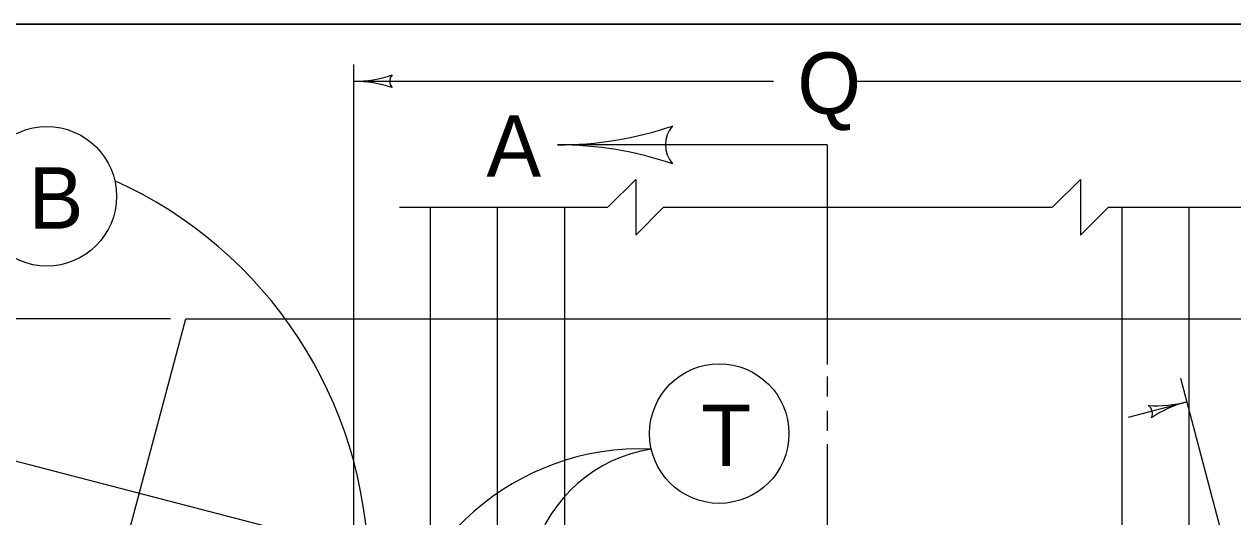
# Model space of a CAD drawing. Extents: x 1007 to 1035.5, y 1000.5 to 1021.5.
# Drawn here: x 1009.04 to 1012.984, y 1019.895 to 1021.5 of the extents above; entities that cross this region are included whole.
import ezdxf

# ---------------------------------------------------------------- set-up
doc = ezdxf.new("R2010")
doc.units = 0
for name, color, linetype in [('Level 1', 7, 'Continuous'), ('Level 10', 7, 'Continuous'), ('Level 11', 7, 'Continuous')]:
    doc.layers.add(name, color=color, linetype=linetype)

msp = doc.modelspace()

# ---------------------------------------------------------------- linework, layer by layer
at = {"layer": 'Level 1'}
for p, q in [((1010.1153, 1019.8399), (1010.1153, 1021.3683)), ((1010.1153, 1021.314), (1011.4848, 1021.314)), ((1011.75, 1021.314), (1013.2056, 1021.314)), ((1011.6604, 1021.1067), (1010.7806, 1021.1067)), ((1011.6604, 1021.1067), (1011.6604, 1020.3913)), ((1010.9454, 1020.9047), (1011.0353, 1020.9945)), ((1011.0353, 1020.9945), (1011.0353, 1020.8124)), ((1012.3968, 1020.9047), (1012.4868, 1020.9945)), ((1012.4868, 1020.9945), (1012.4868, 1020.8124)), ((1010.2647, 1020.9035), (1010.9443, 1020.9035)), ((1010.366, 1020.5399), (1010.366, 1020.9035)), ((1010.5848, 1019.6024), (1010.5848, 1020.9035)), ((1010.8035, 1019.6024), (1010.8035, 1020.9035)), ((1011.0353, 1020.8124), (1011.1275, 1020.9047)), ((1011.1263, 1020.9035), (1011.806, 1020.9035)), ((1011.806, 1020.9035), (1012.3958, 1020.9035)), ((1012.4868, 1020.8124), (1012.579, 1020.9047)), ((1012.5778, 1020.9035), (1013.1675, 1020.9035)), ((1012.6227, 1019.6024), (1012.6227, 1020.9035)), ((1012.8414, 1019.6024), (1012.8414, 1020.9035)), ((1009.5176, 1020.5399), (1008.0387, 1020.5399)), ((1008.2054, 1015.4563), (1009.5676, 1020.5399)), ((1009.5676, 1020.5399), (1013.6386, 1020.5399)), ((1010.366, 1019.1648), (1010.366, 1020.5399)), ((1011.6604, 1020.3515), (1011.6604, 1020.2866)), ((1013.0345, 1019.5137), (1012.8138, 1020.3453)), ((1012.6434, 1020.2192), (1012.8338, 1020.2698)), ((1010.0668, 1019.8024), (1008.4684, 1020.2163)), ((1011.6604, 1020.2398), (1011.6604, 1020.1748)), ((1011.6604, 1020.1315), (1011.6604, 1019.3652))]:
    msp.add_line(p, q, dxfattribs=at)
for centre in [(1009.1136, 1020.9392), (1011.3079, 1020.1659)]:
    msp.add_circle(centre, 0.2274, dxfattribs=at)
for centre, radius, start, end in [((1010.1153, 1021.7049), 0.3909, 270, 288.6688), ((1010.2639, 1021.314), 0.0313, 138.7746, 220.8913), ((1010.1153, 1021.7049), 0.3909, 269.9878, 270), ((1010.1153, 1020.9231), 0.3909, 71.3472, 89.9939), ((1010.7806, 1022.2785), 1.1719, 270, 288.6688), ((1011.2262, 1021.1065), 0.0938, 138.7746, 220.8913), ((1010.7806, 1022.2785), 1.1719, 269.9878, 270), ((1010.7806, 1019.9348), 1.1719, 71.3472, 89.9939), ((1008.7597, 1019.7092), 1.404, 0.7448, 65.795), ((1012.7335, 1020.6476), 0.3909, 266.2239, 284.8707), ((1012.7335, 1020.6476), 0.3909, 266.2239, 284.8707), ((1012.6901, 1020.2316), 0.0313, 333.6514, 55.7681), ((1012.6901, 1020.2316), 0.0313, 333.6514, 55.7681), ((1012.9342, 1019.8919), 0.3909, 104.8768, 123.5456), ((1012.9342, 1019.8919), 0.3909, 104.8768, 123.5456), ((1012.9342, 1019.8919), 0.3909, 104.8646, 104.8768), ((1012.9342, 1019.8919), 0.3909, 104.8646, 104.8768), ((1011.0502, 1019.2922), 0.8239, 87.4952, 174.991), ((1011.1586, 1019.6457), 0.4752, 98.7728, 163.771)]:
    msp.add_arc(centre, radius, start, end, dxfattribs=at)
at = {"layer": 'Level 10'}
msp.add_line((1007, 1021.5), (1035.5, 1021.5), dxfattribs=at)
at = {"layer": 'Level 11'}
msp.add_lwpolyline([(1007, 1000.5), (1035.5, 1000.5), (1035.5, 1021.5), (1007, 1021.5)], close=True, dxfattribs=at)

# ---------------------------------------------------------------- texts
at = {"layer": 'Level 1'}
for s, p in [('Q', (1011.5625, 1021.2079)), ('A', (1010.5483, 1021.0032)), ('B', (1009.0547, 1020.8338)), ('T', (1011.249, 1020.0606))]:
    msp.add_text(s, height=0.2, dxfattribs=at).set_placement(p)

doc.saveas('drawing.dxf')
